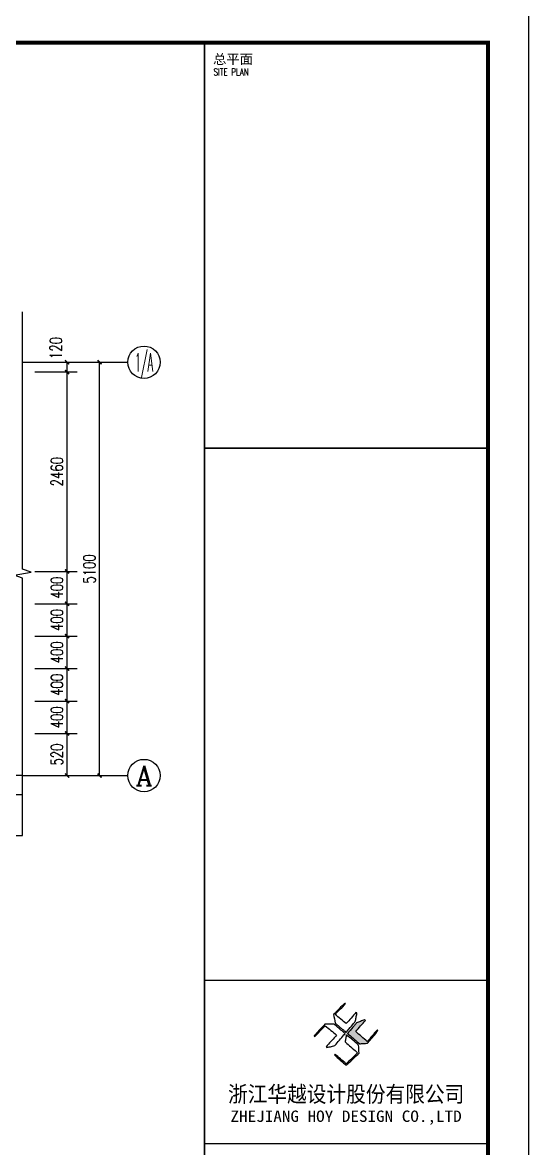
# Model space of a CAD drawing. Extents: x 13276711 to 13543385, y -848943 to -68012.
# Drawn here: x 13532139 to 13538385, y -833386 to -819493 of the extents above; entities that cross this region are included whole.
import ezdxf
from ezdxf.enums import TextEntityAlignment as Align

# ---------------------------------------------------------------- set-up
doc = ezdxf.new("R2010")
doc.units = 0
doc.header["$LTSCALE"] = 1000
doc.header["$MEASUREMENT"] = 0
doc.linetypes.add('DOTE', pattern=[2.42, 2, -0.2, 0.02, -0.2])
for name, color, linetype in [('AXIS', 3, 'Continuous'), ('AXIS_TEXT', 7, 'Continuous'), ('DIM_SYMB', 3, 'Continuous'), ('DOTE', 1, 'DOTE'), ('PUB_TITLE', 4, 'Continuous'), ('TK', 4, 'Continuous'), ('WALL-PARAPET', 6, 'Continuous')]:
    doc.layers.add(name, color=color, linetype=linetype)
doc.styles.add('_TCH_AXIS', font='COMPLEX', dxfattribs={"bigfont": 'GBCBIG'})
doc.styles.add('_TCH_DIM_T3', font='SIMPLEX', dxfattribs={"width": 0.705882, "bigfont": 'GBCBIG'})
doc.styles.add('COMPLEX', font='COMPLEX')
doc.styles.add('HT', font='simhei.ttf', dxfattribs={"width": 0.8})
doc.styles.add('ROMANS', font='romans', dxfattribs={"width": 0.65, "height": 231.275})
doc.styles.add('图签宋体', font='', dxfattribs={"height": 300})
doc.styles.add('图签黑体', font='simhei.ttf', dxfattribs={"height": 550})
doc.styles.get('图签宋体').set_extended_font_data('NSimSun')
doc.dimstyles.new('_TCH_ARCH&&50', dxfattribs={"dimtxt": 148.75, "dimasz": 50, "dimexe": 125, "dimexo": 150, "dimgap": 50, "dimtad": 1, "dimdec": 0, "dimzin": 0, "dimdsep": 46, "dimtxsty": '_TCH_DIM_T3', "dimblk": 'ARCHTICK', "dimcen": 0.09, "dimclrt": 7, "dimazin": 2, "dimtfac": 1, "dimtdec": 0, "dimtix": 1, "dimtmove": 2, "dimatfit": 3, "dimfxl": 0, "dimtolj": 1, "dimtzin": 0, "dimarcsym": 0})

# ---------------------------------------------------------------- blocks, each defined once
blk = doc.blocks.new('A$C053D6479')
at = {"layer": 'PUB_TITLE'}
h = blk.add_hatch(color=256, dxfattribs=at)
h.dxf.hatch_style = 1
edge = h.paths.add_edge_path()
edge.add_spline(control_points=[(1026, 827), (1105, 920), (1188, 1008), (1266, 1102)], knot_values=[13, 13, 13, 13, 14, 14, 14, 14], degree=3, periodic=0)
edge.add_spline(control_points=[(1266, 1102), (1258, 1111), (1249, 1119), (1239, 1116)], knot_values=[12, 12, 12, 12, 13, 13, 13, 13], degree=3, periodic=0)
edge.add_spline(control_points=[(1239, 1116), (1210, 1107), (1179, 1092), (1144, 1077)], knot_values=[11, 11, 11, 11, 12, 12, 12, 12], degree=3, periodic=0)
edge.add_spline(control_points=[(1144, 1077), (1109, 1063), (1069, 1053), (1047, 1038)], knot_values=[10, 10, 10, 10, 11, 11, 11, 11], degree=3, periodic=0)
edge.add_spline(control_points=[(1047, 1038), (1028, 1026), (1007, 992), (991, 972)], knot_values=[9, 9, 9, 9, 10, 10, 10, 10], degree=3, periodic=0)
edge.add_spline(control_points=[(991, 972), (942, 913), (899, 868), (849, 810)], knot_values=[8, 8, 8, 8, 9, 9, 9, 9], degree=3, periodic=0)
edge.add_spline(control_points=[(849, 810), (842, 801), (822, 776), (822, 775)], knot_values=[7, 7, 7, 7, 8, 8, 8, 8], degree=3, periodic=0)
edge.add_spline(control_points=[(822, 775), (823, 771), (848, 752), (859, 744)], knot_values=[6, 6, 6, 6, 7, 7, 7, 7], degree=3, periodic=0)
edge.add_spline(control_points=[(859, 744), (949, 670), (1035, 592), (1122, 521)], knot_values=[5, 5, 5, 5, 6, 6, 6, 6], degree=3, periodic=0)
edge.add_spline(control_points=[(1122, 521), (1153, 527), (1185, 530), (1217, 533)], knot_values=[4, 4, 4, 4, 5, 5, 5, 5], degree=3, periodic=0)
edge.add_spline(control_points=[(1217, 533), (1246, 535), (1293, 532), (1316, 542)], knot_values=[3, 3, 3, 3, 4, 4, 4, 4], degree=3, periodic=0)
edge.add_spline(control_points=[(1316, 542), (1327, 547), (1338, 565), (1349, 579)], knot_values=[2, 2, 2, 2, 3, 3, 3, 3], degree=3, periodic=0)
edge.add_spline(control_points=[(1349, 579), (1423, 670), (1507, 759), (1572, 848)], knot_values=[1, 1, 1, 1, 2, 2, 2, 2], degree=3, periodic=0)
edge.add_spline(control_points=[(1572, 848), (1564, 852), (1561, 861), (1551, 862)], knot_values=[0, 0, 0, 0, 1, 1, 1, 1], degree=3, periodic=0)
edge.add_spline(control_points=[(1551, 862), (1469, 769), (1393, 671), (1310, 579)], knot_values=[15, 15, 15, 15, 16, 16, 16, 16], degree=3, periodic=0)
edge.add_spline(control_points=[(1310, 579), (1216, 662), (1118, 742), (1026, 827)], knot_values=[14, 14, 14, 14, 15, 15, 15, 15], degree=3, periodic=0)
at = {"layer": 'TK'}
for points, knots in [([(1031, 1298), (1066, 1286), (1054, 1262), (1045, 1224), (1036, 1188), (1031, 1158), (1024, 1121), (1020, 1104), (1017, 1085), (1012, 1071), (1004, 1052), (976, 1026), (956, 1003), (906, 946), (866, 899), (814, 839), (806, 829), (789, 806), (787, 806), (777, 804), (728, 856), (719, 864), (651, 922), (580, 978), (514, 1036), (509, 1106), (488, 1176), (479, 1247), (570, 1343), (663, 1436), (758, 1526), (764, 1523), (768, 1518), (774, 1515), (693, 1422), (599, 1343), (520, 1249), (607, 1171), (698, 1096), (789, 1021), (874, 1109), (950, 1206), (1031, 1298)], [0, 0, 0, 0, 1, 1, 1, 2, 2, 2, 3, 3, 3, 4, 4, 4, 5, 5, 5, 6, 6, 6, 7, 7, 7, 8, 8, 8, 9, 9, 9, 10, 10, 10, 11, 11, 11, 12, 12, 12, 13, 13, 13, 14, 14, 14, 14]), ([(1551, 862), (1561, 861), (1564, 852), (1572, 848), (1507, 759), (1423, 670), (1349, 579), (1338, 565), (1327, 547), (1316, 542), (1293, 532), (1246, 535), (1217, 533), (1185, 530), (1153, 527), (1122, 521), (1035, 592), (949, 670), (859, 744), (848, 752), (823, 771), (822, 775), (822, 776), (842, 801), (849, 810), (899, 868), (942, 913), (991, 972), (1007, 992), (1028, 1026), (1047, 1038), (1069, 1053), (1109, 1063), (1144, 1077), (1179, 1092), (1210, 1107), (1239, 1116), (1249, 1119), (1258, 1111), (1266, 1102), (1188, 1008), (1105, 920), (1026, 827), (1118, 742), (1216, 662), (1310, 579), (1393, 671), (1469, 769), (1551, 862)], [0, 0, 0, 0, 1, 1, 1, 2, 2, 2, 3, 3, 3, 4, 4, 4, 5, 5, 5, 6, 6, 6, 7, 7, 7, 8, 8, 8, 9, 9, 9, 10, 10, 10, 11, 11, 11, 12, 12, 12, 13, 13, 13, 14, 14, 14, 15, 15, 15, 16, 16, 16, 16]), ([(555, 949), (624, 891), (699, 833), (760, 773), (689, 691), (614, 604), (539, 517), (529, 505), (516, 487), (506, 482), (492, 475), (469, 472), (452, 467), (416, 456), (383, 448), (342, 438), (323, 433), (297, 422), (293, 440), (291, 452), (313, 470), (322, 480), (400, 566), (477, 652), (553, 736), (460, 815), (366, 894), (270, 970), (183, 883), (101, 791), (16, 703), (-18, 714), (9, 735), (28, 755), (103, 838), (192, 930), (266, 1005), (319, 1009), (387, 1005), (442, 1007), (456, 1008), (472, 1011), (485, 1007), (507, 1000), (534, 967), (555, 949)], [0, 0, 0, 0, 1, 1, 1, 2, 2, 2, 3, 3, 3, 4, 4, 4, 5, 5, 5, 6, 6, 6, 7, 7, 7, 8, 8, 8, 9, 9, 9, 10, 10, 10, 11, 11, 11, 12, 12, 12, 13, 13, 13, 14, 14, 14, 15, 15, 15, 15]), ([(1097, 490), (1100, 425), (1106, 361), (1107, 294), (1018, 207), (925, 121), (830, 33), (818, 21), (800, 0), (787, 0), (768, -1), (725, 49), (712, 60), (662, 103), (616, 143), (568, 186), (545, 207), (518, 224), (499, 250), (501, 259), (511, 261), (516, 267), (609, 192), (696, 111), (785, 33), (883, 118), (977, 208), (1070, 298), (992, 373), (892, 456), (803, 534), (791, 544), (768, 561), (766, 569), (761, 588), (776, 634), (780, 655), (785, 690), (788, 721), (795, 746), (897, 661), (998, 576), (1097, 490)], [0, 0, 0, 0, 1, 1, 1, 2, 2, 2, 3, 3, 3, 4, 4, 4, 5, 5, 5, 6, 6, 6, 7, 7, 7, 8, 8, 8, 9, 9, 9, 10, 10, 10, 11, 11, 11, 12, 12, 12, 13, 13, 13, 14, 14, 14, 14])]:
    blk.add_open_spline(points, degree=3, knots=knots, dxfattribs=at)
blk = doc.blocks.new('GeYuanFrame_71421210', base_point=(20.09, 4.53))
at = {"layer": 'TK'}
blk.add_line((781.09, 316.93), (851.09, 316.93), dxfattribs=at)
blk.add_lwpolyline([(20.09, 4.53), (20.09, 598.53), (861.09, 598.53), (861.09, 4.53)], close=True, dxfattribs=at)
at = {"layer": 'TK', "const_width": 1}
blk.add_lwpolyline([(45.09, 588.53), (851.09, 588.53), (851.09, 14.53), (45.09, 14.53)], close=True, dxfattribs=at)
at = {"layer": 'TK'}
for points, const_width in [([(781.09, 588.53), (781.09, 14.53)], 0.4), ([(781.09, 488.5), (851.09, 488.5)], 0.35), ([(781.09, 357.14), (851.09, 357.14)], 0.35)]:
    blk.add_lwpolyline(points, dxfattribs=dict(at, const_width=const_width))
at = {"layer": 'PUB_TITLE', "xscale": 0.01000000000021828, "yscale": 0.01000000000021828, "zscale": 0.01}
blk.add_blockref('A$C053D6479', (808.19, 336.27), dxfattribs=at)
at = {"layer": 'TK', "style": '图签宋体'}
blk.add_text('总平面', height=2.4, dxfattribs=at).set_placement((783.23, 583.28))
at = {"layer": 'TK', "style": 'ROMANS', "width": 0.76}
blk.add_text('SITE PLAN', height=1.697, dxfattribs=at).set_placement((783.35, 580.49))
at = {"layer": 'TK'}
for s, height, style, width, p in [('浙江华越设计股份有限公司', 3.96, 'HT', 0.9, (816.07, 329.16)), ('ZHEJIANG HOY DESIGN CO.,LTD', 2.8, '图签黑体', 1.11, (816.06, 323.29))]:
    blk.add_text(s, height=height, dxfattribs=dict(at, style=style, width=width)).set_placement(p, align=Align.MIDDLE)
blk = doc.blocks.new('_AXISO')
blk.add_circle((0, 0), 0.5)
at = {"layer": 'AXIS_TEXT', "style": 'COMPLEX', "width": 1.041667}
blk.add_attdef('A', text='', height=0.56, dxfattribs=at).set_placement((-0.25, -0.28), (0.25, -0.28), align=Align.FIT)
blk = doc.blocks.new('_ArchTick')
at = {"color": 0, "linetype": 'ByBlock', "const_width": 0.4}
blk.add_lwpolyline([(-0.5, -0.5), (0.5, 0.5)], dxfattribs=at)
blk = doc.blocks.new('*D907')
at = {"layer": 'AXIS', "color": 0, "lineweight": -2}
for p, q in [((13532289, -823685), (13533214, -823685)), ((13533089, -828785), (13533089, -823685)), ((13532289, -828785), (13533214, -828785))]:
    blk.add_line(p, q, dxfattribs=at)
at = {"layer": 'Defpoints', "color": 0}
for p in [(13532139, -823685), (13533089, -823685), (13532139, -828785)]:
    blk.add_point(p, dxfattribs=at)
at = {"layer": 'AXIS', "color": 0, "lineweight": -2, "xscale": 50, "yscale": 50, "zscale": 50}
for p, rotation in [((13533089, -823685), 90), ((13533089, -828785), 270)]:
    blk.add_blockref('_ArchTick', p, dxfattribs=dict(at, rotation=rotation))
at = {"layer": 'AXIS', "color": 7, "insert": (13532964, -826235), "char_height": 148.8, "attachment_point": 5, "rotation": 90, "style": '_TCH_DIM_T3'}
blk.add_mtext('\\A1;5100', dxfattribs=at)
blk = doc.blocks.new('*D908')
at = {"layer": 'AXIS', "color": 0, "lineweight": -2}
for p, q in [((13532289, -828265), (13532814, -828265)), ((13532689, -828785), (13532689, -828265)), ((13532289, -828785), (13532814, -828785))]:
    blk.add_line(p, q, dxfattribs=at)
at = {"layer": 'Defpoints', "color": 0}
for p in [(13532139, -828265), (13532689, -828265), (13532139, -828785)]:
    blk.add_point(p, dxfattribs=at)
at = {"layer": 'AXIS', "color": 0, "lineweight": -2, "xscale": 50, "yscale": 50, "zscale": 50}
for p, rotation in [((13532689, -828265), 90), ((13532689, -828785), 270)]:
    blk.add_blockref('_ArchTick', p, dxfattribs=dict(at, rotation=rotation))
at = {"layer": 'AXIS', "color": 7, "insert": (13532564, -828525), "char_height": 148.8, "attachment_point": 5, "rotation": 90, "style": '_TCH_DIM_T3'}
blk.add_mtext('\\A1;520', dxfattribs=at)
blk = doc.blocks.new('*D909')
at = {"layer": 'AXIS', "color": 0, "lineweight": -2}
for p, q in [((13532289, -827865), (13532814, -827865)), ((13532689, -828265), (13532689, -827865)), ((13532289, -828265), (13532814, -828265))]:
    blk.add_line(p, q, dxfattribs=at)
at = {"layer": 'Defpoints', "color": 0}
for p in [(13532139, -827865), (13532689, -827865), (13532139, -828265)]:
    blk.add_point(p, dxfattribs=at)
at = {"layer": 'AXIS', "color": 0, "lineweight": -2, "xscale": 50, "yscale": 50, "zscale": 50}
for p, rotation in [((13532689, -827865), 90), ((13532689, -828265), 270)]:
    blk.add_blockref('_ArchTick', p, dxfattribs=dict(at, rotation=rotation))
at = {"layer": 'AXIS', "color": 7, "insert": (13532564, -828065), "char_height": 148.8, "attachment_point": 5, "rotation": 90, "style": '_TCH_DIM_T3'}
blk.add_mtext('\\A1;400', dxfattribs=at)
blk = doc.blocks.new('*D910')
at = {"layer": 'AXIS', "color": 0, "lineweight": -2}
for p, q in [((13532289, -827465), (13532814, -827465)), ((13532689, -827865), (13532689, -827465)), ((13532289, -827865), (13532814, -827865))]:
    blk.add_line(p, q, dxfattribs=at)
at = {"layer": 'Defpoints', "color": 0}
for p in [(13532139, -827465), (13532689, -827465), (13532139, -827865)]:
    blk.add_point(p, dxfattribs=at)
at = {"layer": 'AXIS', "color": 0, "lineweight": -2, "xscale": 50, "yscale": 50, "zscale": 50}
for p, rotation in [((13532689, -827465), 90), ((13532689, -827865), 270)]:
    blk.add_blockref('_ArchTick', p, dxfattribs=dict(at, rotation=rotation))
at = {"layer": 'AXIS', "color": 7, "insert": (13532564, -827665), "char_height": 148.8, "attachment_point": 5, "rotation": 90, "style": '_TCH_DIM_T3'}
blk.add_mtext('\\A1;400', dxfattribs=at)
blk = doc.blocks.new('*D911')
at = {"layer": 'AXIS', "color": 0, "lineweight": -2}
for p, q in [((13532289, -827065), (13532814, -827065)), ((13532689, -827465), (13532689, -827065)), ((13532289, -827465), (13532814, -827465))]:
    blk.add_line(p, q, dxfattribs=at)
at = {"layer": 'Defpoints', "color": 0}
for p in [(13532139, -827065), (13532689, -827065), (13532139, -827465)]:
    blk.add_point(p, dxfattribs=at)
at = {"layer": 'AXIS', "color": 0, "lineweight": -2, "xscale": 50, "yscale": 50, "zscale": 50}
for p, rotation in [((13532689, -827065), 90), ((13532689, -827465), 270)]:
    blk.add_blockref('_ArchTick', p, dxfattribs=dict(at, rotation=rotation))
at = {"layer": 'AXIS', "color": 7, "insert": (13532564, -827265), "char_height": 148.8, "attachment_point": 5, "rotation": 90, "style": '_TCH_DIM_T3'}
blk.add_mtext('\\A1;400', dxfattribs=at)
blk = doc.blocks.new('*D912')
at = {"layer": 'AXIS', "color": 0, "lineweight": -2}
for p, q in [((13532289, -826665), (13532814, -826665)), ((13532689, -827065), (13532689, -826665)), ((13532289, -827065), (13532814, -827065))]:
    blk.add_line(p, q, dxfattribs=at)
at = {"layer": 'Defpoints', "color": 0}
for p in [(13532139, -826665), (13532689, -826665), (13532139, -827065)]:
    blk.add_point(p, dxfattribs=at)
at = {"layer": 'AXIS', "color": 0, "lineweight": -2, "xscale": 50, "yscale": 50, "zscale": 50}
for p, rotation in [((13532689, -826665), 90), ((13532689, -827065), 270)]:
    blk.add_blockref('_ArchTick', p, dxfattribs=dict(at, rotation=rotation))
at = {"layer": 'AXIS', "color": 7, "insert": (13532564, -826865), "char_height": 148.8, "attachment_point": 5, "rotation": 90, "style": '_TCH_DIM_T3'}
blk.add_mtext('\\A1;400', dxfattribs=at)
blk = doc.blocks.new('*D913')
at = {"layer": 'AXIS', "color": 0, "lineweight": -2}
for p, q in [((13532289, -826265), (13532814, -826265)), ((13532689, -826665), (13532689, -826265)), ((13532289, -826665), (13532814, -826665))]:
    blk.add_line(p, q, dxfattribs=at)
at = {"layer": 'Defpoints', "color": 0}
for p in [(13532139, -826265), (13532689, -826265), (13532139, -826665)]:
    blk.add_point(p, dxfattribs=at)
at = {"layer": 'AXIS', "color": 0, "lineweight": -2, "xscale": 50, "yscale": 50, "zscale": 50}
for p, rotation in [((13532689, -826265), 90), ((13532689, -826665), 270)]:
    blk.add_blockref('_ArchTick', p, dxfattribs=dict(at, rotation=rotation))
at = {"layer": 'AXIS', "color": 7, "insert": (13532564, -826465), "char_height": 148.8, "attachment_point": 5, "rotation": 90, "style": '_TCH_DIM_T3'}
blk.add_mtext('\\A1;400', dxfattribs=at)
blk = doc.blocks.new('*D914')
at = {"layer": 'AXIS', "color": 0, "lineweight": -2}
for p, q in [((13532289, -823805), (13532814, -823805)), ((13532689, -826265), (13532689, -823805)), ((13532289, -826265), (13532814, -826265))]:
    blk.add_line(p, q, dxfattribs=at)
at = {"layer": 'Defpoints', "color": 0}
for p in [(13532139, -823805), (13532689, -823805), (13532139, -826265)]:
    blk.add_point(p, dxfattribs=at)
at = {"layer": 'AXIS', "color": 0, "lineweight": -2, "xscale": 50, "yscale": 50, "zscale": 50}
for p, rotation in [((13532689, -823805), 90), ((13532689, -826265), 270)]:
    blk.add_blockref('_ArchTick', p, dxfattribs=dict(at, rotation=rotation))
at = {"layer": 'AXIS', "color": 7, "insert": (13532564, -825035), "char_height": 148.8, "attachment_point": 5, "rotation": 90, "style": '_TCH_DIM_T3'}
blk.add_mtext('\\A1;2460', dxfattribs=at)
blk = doc.blocks.new('*D915')
at = {"layer": 'AXIS', "color": 0, "lineweight": -2}
for p, q in [((13532289, -823685), (13532814, -823685)), ((13532689, -823805), (13532689, -823685)), ((13532289, -823805), (13532814, -823805))]:
    blk.add_line(p, q, dxfattribs=at)
at = {"layer": 'Defpoints', "color": 0}
for p in [(13532139, -823685), (13532689, -823685), (13532139, -823805)]:
    blk.add_point(p, dxfattribs=at)
at = {"layer": 'AXIS', "color": 0, "lineweight": -2, "xscale": 50, "yscale": 50, "zscale": 50}
for p, rotation in [((13532689, -823685), 90), ((13532689, -823805), 270)]:
    blk.add_blockref('_ArchTick', p, dxfattribs=dict(at, rotation=rotation))
at = {"layer": 'AXIS', "color": 7, "insert": (13532551, -823510), "char_height": 148.8, "attachment_point": 5, "rotation": 90, "style": '_TCH_DIM_T3'}
blk.add_mtext('\\A1;120', dxfattribs=at)

msp = doc.modelspace()

# ---------------------------------------------------------------- linework, layer by layer
at = {"layer": 'AXIS'}
for p, q in [((13532138.7, -823684.5), (13533438.7, -823684.5)), ((13532138.7, -828784.5), (13533438.7, -828784.5))]:
    msp.add_line(p, q, dxfattribs=at)
at = {"layer": 'DIM_SYMB'}
for points in [[(13532138.7, -829524.5), (13532138.7, -826350.8), (13532033.7, -826312.6), (13532243.7, -826275.5), (13532138.7, -826238.3), (13532138.7, -823064.5)], [(13524578.7, -829524.5), (13528302.4, -829524.5), (13528340.6, -829419.5), (13528377.6, -829629.5), (13528414.9, -829524.5), (13532138.7, -829524.5)]]:
    msp.add_lwpolyline(points, dxfattribs=at)
at = {"layer": 'DOTE'}
msp.add_line((13532138.7, -828784.5), (13524578.7, -828784.5), dxfattribs=at)
at = {"layer": 'WALL-PARAPET'}
for p, q in [((13532138.7, -828784.5), (13531518.7, -828784.5)), ((13532138.7, -829024.5), (13532138.7, -828784.5)), ((13532138.7, -829024.5), (13531518.7, -829024.5))]:
    msp.add_line(p, q, dxfattribs=at)

# ---------------------------------------------------------------- block references
at = {"xscale": 50, "yscale": 50, "zscale": 50}
msp.add_blockref('GeYuanFrame_71421210', (13496334.8, -848943.1), dxfattribs=at)
at = {"layer": 'AXIS'}
ref = msp.add_blockref('_AXISO', (13533638.7, -823684.5), dxfattribs=dict(at, xscale=400, yscale=400, zscale=400))
ref.add_attrib('A', '1/A', dxfattribs={"layer": 'AXIS_TEXT', "ltscale": 0.5, "height": 226.27, "style": '_TCH_AXIS', "width": 0.381818}).set_placement((13533525.5, -823797.7), (13533751.8, -823797.7), align=Align.FIT)
ref = msp.add_blockref('_AXISO', (13533638.7, -828784.5), dxfattribs=dict(at, xscale=400, yscale=400, zscale=400))
ref.add_attrib('A', 'A', dxfattribs={"layer": 'AXIS_TEXT', "ltscale": 0.5, "height": 243, "style": '_TCH_AXIS'}).set_placement((13533534.5, -828906), (13533742.8, -828906), align=Align.FIT)

# ---------------------------------------------------------------- dimensions: what is measured, and where the dimension line sits
dim = msp.add_linear_dim(base=(13532688.7, -823684.5), p1=(13532138.7, -823804.5), p2=(13532138.7, -823684.5), angle=90, text='120', dimstyle='_TCH_ARCH&&50', dxfattribs=at)
dim.commit()
dim.dimension.update_dxf_attribs({"geometry": '*D915', "text_midpoint": (13532551.2, -823509.5), "dimtype": 161})
for p1, p2, distance, text, picture, middle in [((13532138.7, -828784.5), (13532138.7, -823684.5), -950, '5100', '*D907', (13532964.3, -826234.5)), ((13532138.7, -826264.5), (13532138.7, -823804.5), -550, '2460', '*D914', (13532564.3, -825034.5)), ((13532138.7, -826664.5), (13532138.7, -826264.5), -550, '400', '*D913', (13532564.3, -826464.5)), ((13532138.7, -827064.5), (13532138.7, -826664.5), -550, '400', '*D912', (13532564.3, -826864.5)), ((13532138.7, -827464.5), (13532138.7, -827064.5), -550, '400', '*D911', (13532564.3, -827264.5)), ((13532138.7, -827864.5), (13532138.7, -827464.5), -550, '400', '*D910', (13532564.3, -827664.5)), ((13532138.7, -828264.5), (13532138.7, -827864.5), -550, '400', '*D909', (13532564.3, -828064.5)), ((13532138.7, -828784.5), (13532138.7, -828264.5), -550, '520', '*D908', (13532564.3, -828524.5))]:
    dim = msp.add_aligned_dim(p1=p1, p2=p2, distance=distance, text=text, dimstyle='_TCH_ARCH&&50', dxfattribs=at)
    dim.commit()
    dim.dimension.update_dxf_attribs({"geometry": picture, "text_midpoint": middle})

doc.saveas('drawing.dxf')
